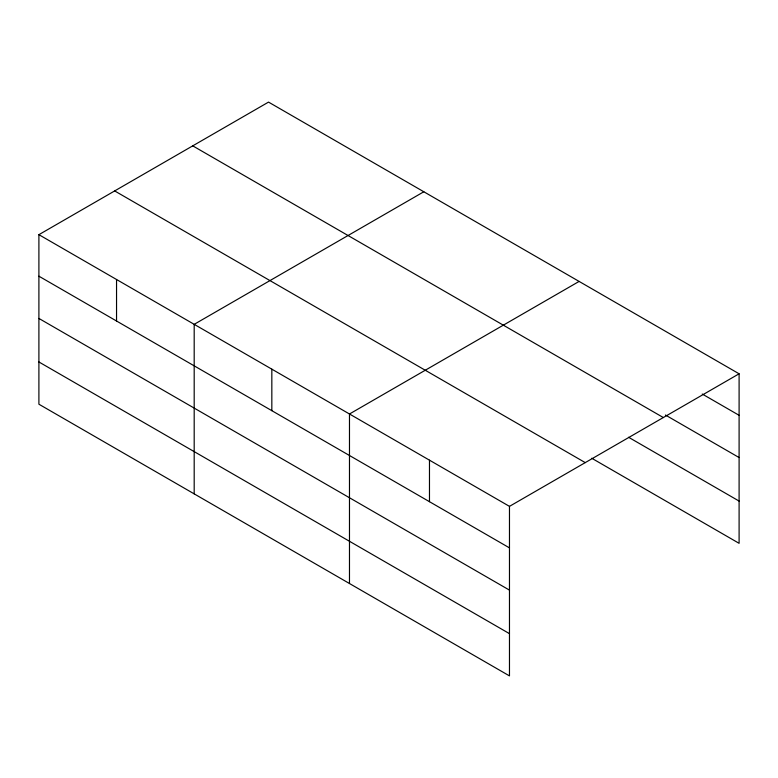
<?xml version="1.0" encoding="UTF-8"?>
<svg xmlns="http://www.w3.org/2000/svg" width="778" height="778" viewBox="0 0 778 778"><rect width="100%" height="100%" fill="white"/><g stroke="black" fill="none" stroke-linecap="round" stroke-linejoin="round"><path stroke-width="1.17" d="M38.9 234.674L509.473 506.361L509.473 675.897L38.9 404.21L38.9 234.674L268.527 102.103L739.1 373.79L739.1 543.326L591.737 458.242M423.816 191.767L194.189 324.338L194.189 493.865M579.104 281.422L349.478 413.993L349.478 583.519M509.473 506.361L739.1 373.79M702.262 394.038L739.1 415.306M665.414 415.014L739.1 457.552M192.749 145.856L663.323 417.543M628.575 437.265L739.1 501.081M114.677 190.931L585.25 462.618M38.9 276.19L509.473 547.877M38.9 318.435L509.473 590.123M38.9 361.964L509.473 633.652M429.475 460.177L429.475 501.693M271.833 369.161L271.833 410.677M116.544 279.506L116.544 321.022"/></g></svg>
